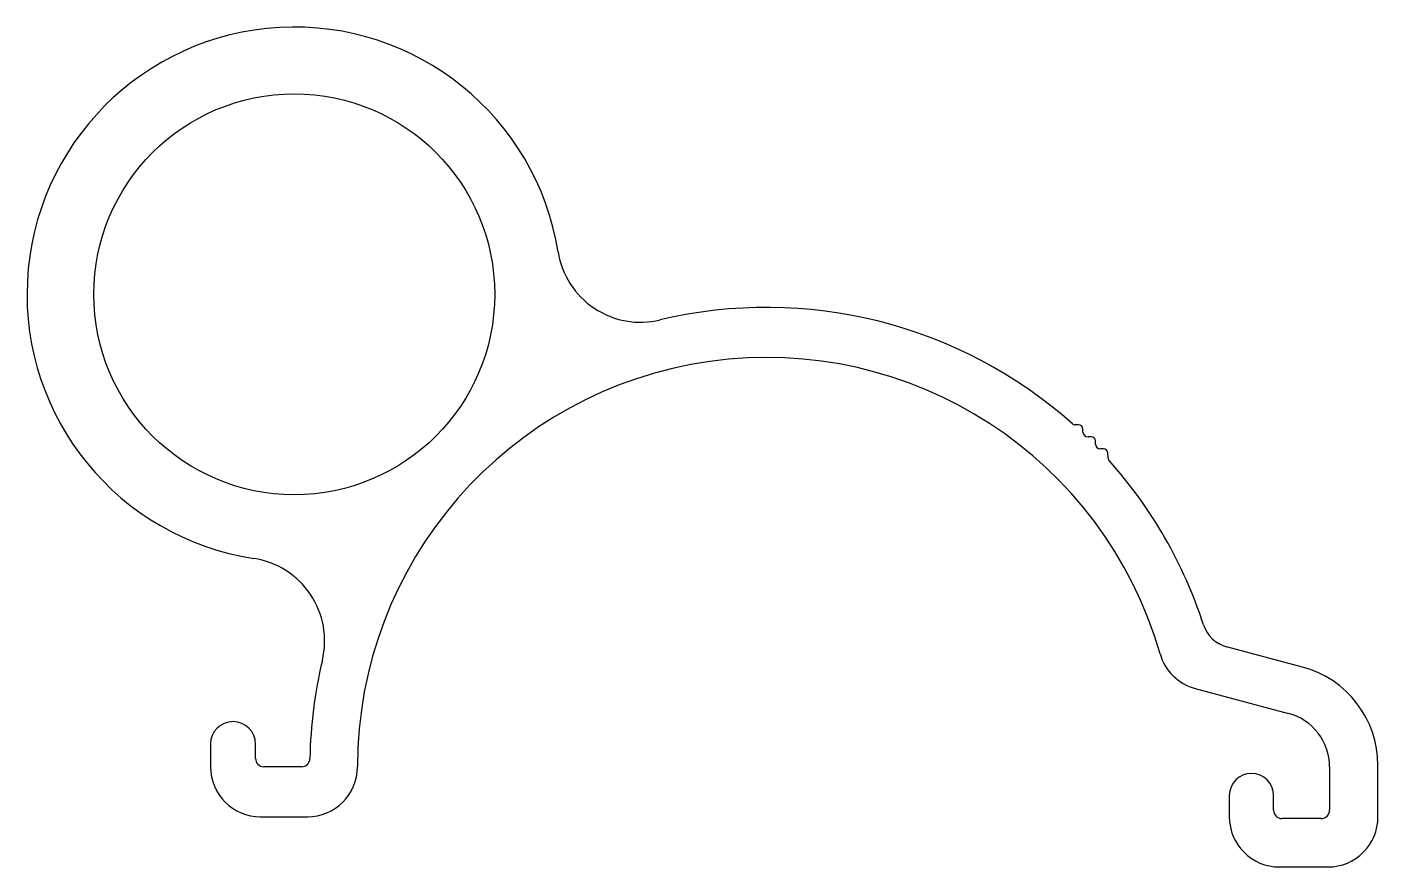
# Model space of a CAD drawing. Extents: x 1660.7 to 1741.6, y 2112.8 to 2163.1.
import ezdxf

# ---------------------------------------------------------------- set-up
doc = ezdxf.new("R2010")
doc.units = 0
doc.layers.get('0').update_dxf_attribs({"linetype": 'CONTINUOUS'})

msp = doc.modelspace()

# ---------------------------------------------------------------- linework, layer by layer
for p, q in [((1723.634, 2139.241), (1723.433, 2139.236)), ((1723.893, 2138.811), (1723.889, 2138.996)), ((1724.385, 2138.522), (1724.2, 2138.517)), ((1724.644, 2138.092), (1724.64, 2138.277)), ((1725.136, 2137.802), (1724.951, 2137.798)), ((1725.398, 2137.264), (1725.392, 2137.558)), ((1737.039, 2124.741), (1732.5, 2125.957)), ((1730.619, 2123.459), (1736.21, 2121.961)), ((1671.66, 2120.122), (1671.66, 2118.772)), ((1674.36, 2119.272), (1674.36, 2120.122)), ((1677.114, 2118.772), (1674.86, 2118.772)), ((1738.66, 2118.772), (1738.66, 2116.172)), ((1741.56, 2115.772), (1741.56, 2118.849)), ((1732.66, 2117.047), (1732.66, 2115.772)), ((1735.31, 2116.172), (1735.31, 2117.047)), ((1674.66, 2115.772), (1677.462, 2115.772)), ((1738.16, 2115.672), (1735.81, 2115.672)), ((1735.66, 2112.772), (1738.56, 2112.772))]:
    msp.add_line(p, q)
msp.add_circle((1676.678, 2147.056), 12)
for centre, radius, start, end in [((1676.678, 2147.056), 16, 9.11497, 261.28972), ((1697.413, 2150.383), 5, 189.11497, 283.43198), ((1704.962, 2118.772), 27.5, 48.2845, 103.43198), ((1704.962, 2118.772), 24.5, 16.00971, 180), ((1723.428, 2139.486), 0.25, 228.2845, 271.24953), ((1723.639, 2138.991), 0.25, 1.24953, 91.24953), ((1724.193, 2138.817), 0.3, 181.24953, 271.24953), ((1724.39, 2138.272), 0.25, 1.24953, 91.24953), ((1724.944, 2138.098), 0.3, 181.24953, 271.24953), ((1725.142, 2137.552), 0.25, 1.24953, 91.24953), ((1725.648, 2137.27), 0.25, 181.24953, 221.80329), ((1704.962, 2118.772), 27.5, 18.0016, 41.80329), ((1673.498, 2126.299), 5, 346.54733, 81.28972), ((1733.018, 2127.889), 2, 198.0016, 255), ((1704.962, 2118.772), 27.352, 166.54733, 178.97131), ((1731.396, 2126.357), 3, 196.00971, 255), ((1735.46, 2118.849), 6.1, 0, 75), ((1735.36, 2118.772), 3.3, 0, 75.07171), ((1673.01, 2120.122), 1.35, 0, 180), ((1674.86, 2119.272), 0.5, 180, 270), ((1677.114, 2119.272), 0.5, 270, 358.97505), ((1674.66, 2118.772), 3, 180, 270), ((1677.462, 2118.772), 3, 270, 360), ((1733.985, 2117.047), 1.325, 0, 180), ((1735.81, 2116.172), 0.5, 180, 270), ((1738.16, 2116.172), 0.5, 270, 360), ((1735.66, 2115.772), 3, 180, 270), ((1738.56, 2115.772), 3, 270, 360)]:
    msp.add_arc(centre, radius, start, end)

doc.saveas('drawing.dxf')
